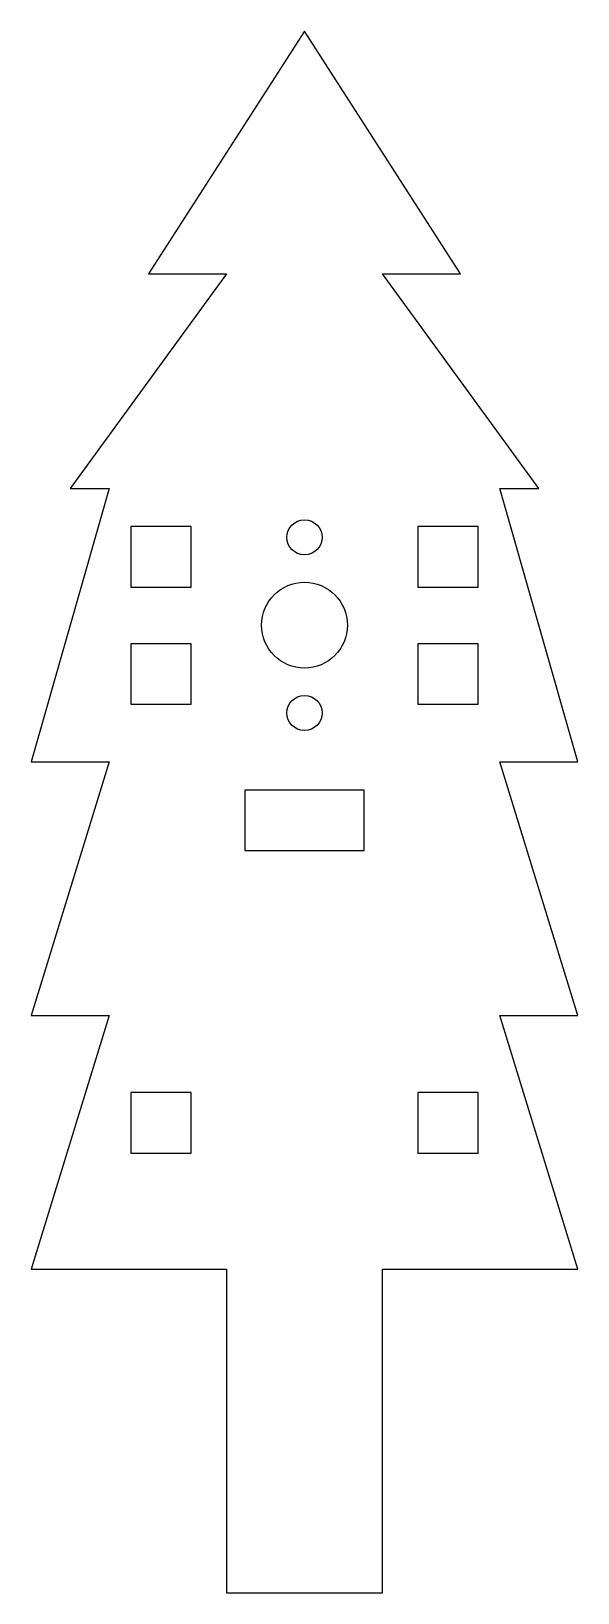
# Model space of a CAD drawing. Header units: millimetres. Extents: x -14 to 14, y -49.6 to 30.4.
import ezdxf

# ---------------------------------------------------------------- set-up
doc = ezdxf.new("R2010")
doc.units = ezdxf.units.MM

msp = doc.modelspace()

# ---------------------------------------------------------------- linework, layer by layer
at = {"color": 7, "linetype": 'Continuous', "lineweight": 25}
for p, q in [((0, 30.427), (-8, 18)), ((8, 18), (0, 30.427)), ((-4, 18), (-12, 7)), ((-8, 18), (-4, 18)), ((12, 7), (4, 18)), ((4, 18), (8, 18)), ((-10, 7), (-14, -7)), ((-12, 7), (-10, 7)), ((14, -7), (10, 7)), ((10, 7), (12, 7)), ((-8.9, 5.05), (-8.9, 1.95)), ((-5.8, 5.05), (-8.9, 5.05)), ((-5.8, 1.95), (-5.8, 5.05)), ((5.8, 5.05), (5.8, 1.95)), ((8.9, 5.05), (5.8, 5.05)), ((8.9, 1.95), (8.9, 5.05)), ((-8.9, 1.95), (-5.8, 1.95)), ((5.8, 1.95), (8.9, 1.95)), ((-8.9, -0.95), (-8.9, -4.05)), ((-5.8, -0.95), (-8.9, -0.95)), ((-5.8, -4.05), (-5.8, -0.95)), ((5.8, -0.95), (5.8, -4.05)), ((8.9, -0.95), (5.8, -0.95)), ((8.9, -4.05), (8.9, -0.95)), ((-8.9, -4.05), (-5.8, -4.05)), ((5.8, -4.05), (8.9, -4.05)), ((-14, -7), (-10, -7)), ((-10, -7), (-14, -20)), ((14, -20), (10, -7)), ((10, -7), (14, -7)), ((-3.05, -8.45), (-3.05, -11.55)), ((3.05, -8.45), (-3.05, -8.45)), ((3.05, -11.55), (3.05, -8.45)), ((-3.05, -11.55), (3.05, -11.55)), ((-14, -20), (-10, -20)), ((-10, -20), (-14, -33)), ((14, -33), (10, -20)), ((10, -20), (14, -20)), ((-8.9, -23.95), (-8.9, -27.05)), ((-5.8, -23.95), (-8.9, -23.95)), ((-5.8, -27.05), (-5.8, -23.95)), ((5.8, -23.95), (5.8, -27.05)), ((8.9, -23.95), (5.8, -23.95)), ((8.9, -27.05), (8.9, -23.95)), ((-8.9, -27.05), (-5.8, -27.05)), ((5.8, -27.05), (8.9, -27.05)), ((-14, -33), (-4, -33)), ((-4, -33), (-4, -49.573)), ((4, -49.573), (4, -33)), ((4, -33), (14, -33)), ((-4, -49.573), (4, -49.573))]:
    msp.add_line(p, q, dxfattribs=at)
for centre, radius in [((0, 4.5), 0.9), ((0, 0), 2.2), ((0, -4.5), 0.9)]:
    msp.add_circle(centre, radius, dxfattribs=at)

doc.saveas('drawing.dxf')
